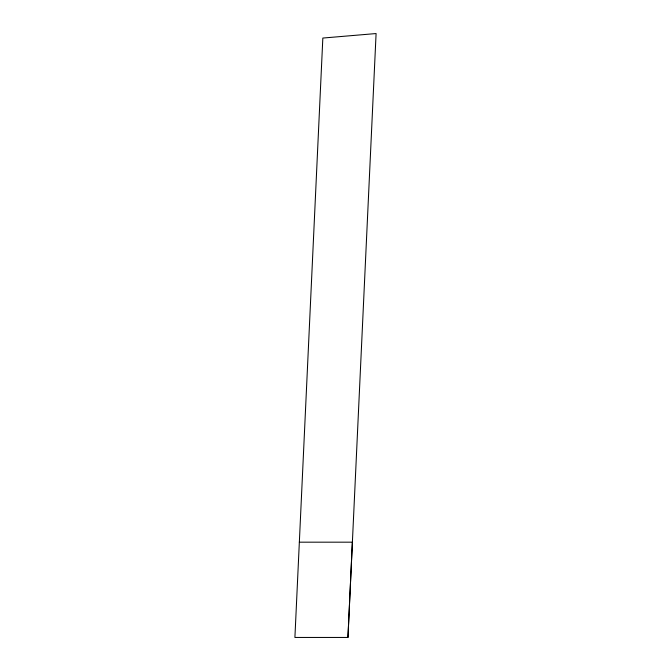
<?xml version="1.0" encoding="UTF-8"?>
<svg xmlns="http://www.w3.org/2000/svg" width="671" height="671" viewBox="0 0 671 671"><rect width="100%" height="100%" fill="white"/><g stroke="black" fill="none" stroke-linecap="round" stroke-linejoin="round"><path stroke-width="1.01" d="M347.947 637.45L376.095 33.55L322.835 38.054L294.905 637.45L347.947 637.45L352.376 542.176L299.341 542.176"/></g></svg>
